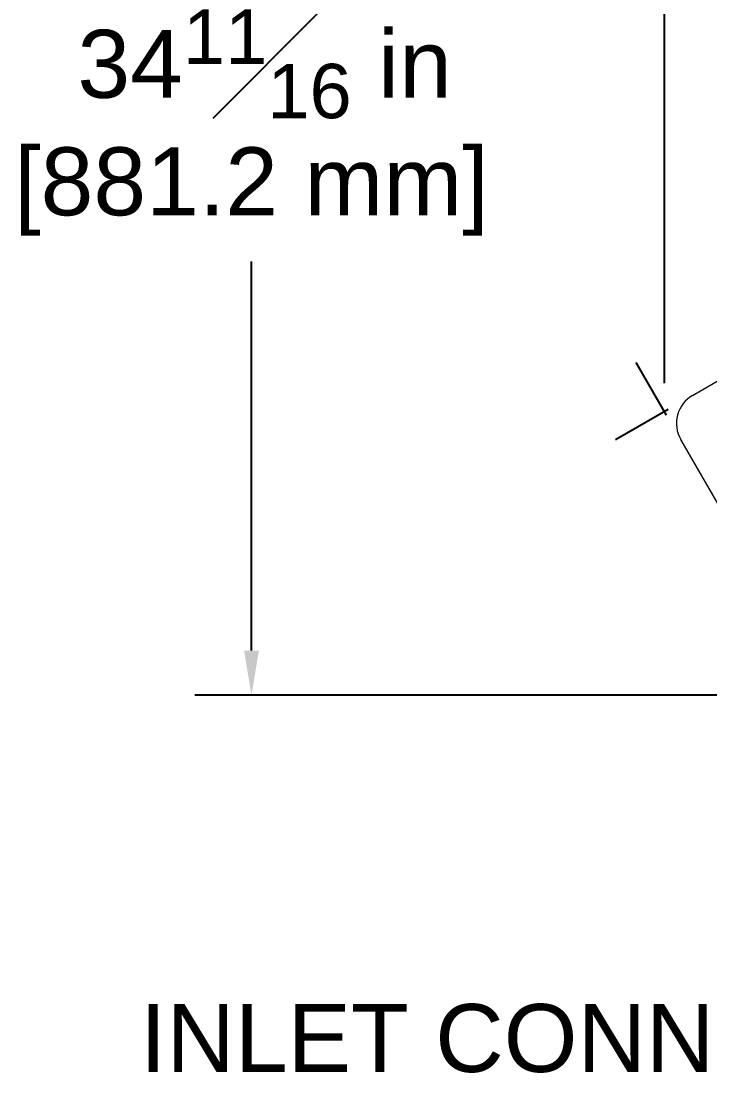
# Model space of a CAD drawing. Header units: inches. Extents: x 17 to 469, y 7 to 301.
# Drawn here: x 178.84 to 200.15, y 180.99 to 213.5 of the extents above; entities that cross this region are included whole.
import ezdxf

# ---------------------------------------------------------------- set-up
doc = ezdxf.new("R2010")
doc.units = ezdxf.units.IN
doc.header["$LTSCALE"] = 14
doc.header["$MEASUREMENT"] = 0
for name, color, linetype, lineweight in [('Dimension (ANSI)', 7, 'Continuous', 25), ('Symbol', 7, 'Continuous', 25), ('Visible', 7, 'Continuous', 18)]:
    doc.layers.add(name, color=color, linetype=linetype, lineweight=lineweight)
doc.styles.add('MEMCOR Medium', font='arial.ttf')
doc.styles.add('Standard D-E', font='arial.ttf')
doc.dimstyles.new('Default (ANSI)', dxfattribs={"dimscale": 14, "dimtxt": 0.15, "dimasz": 0.098425, "dimexe": 0.125, "dimexo": 0.0625, "dimgap": 0.031496, "dimtad": 0, "dimtih": 1, "dimtoh": 1, "dimdec": 4, "dimrnd": 1e-08, "dimzin": 3, "dimdsep": 46, "dimlunit": 5, "dimtxsty": 'MEMCOR Medium', "dimcen": 0.09, "dimdle": 0.393701, "dimclrd": 256, "dimclre": 256, "dimclrt": 256, "dimadec": 0, "dimazin": 1, "dimtfac": 0.8, "dimtofl": 0, "dimtmove": 0, "dimatfit": 3, "dimfxl": 1, "dimfrac": 1, "dimtolj": 1, "dimtzin": 4, "dimlwd": -1, "dimlwe": -1, "dimarcsym": 0})
doc.dimstyles.new('Default D-E$7', dxfattribs={"dimscale": 14, "dimtxt": 0.15, "dimasz": 0.098425, "dimexe": 0.125, "dimexo": 0.0625, "dimgap": 0.031496, "dimtad": 0, "dimtih": 1, "dimtoh": 1, "dimrnd": 1e-08, "dimzin": 4, "dimdsep": 46, "dimtxsty": 'Standard D-E', "dimcen": 0.09, "dimdle": 0.393701, "dimclrd": 256, "dimclre": 256, "dimclrt": 256, "dimadec": 0, "dimazin": 1, "dimtfac": 1, "dimtofl": 0, "dimtmove": 0, "dimatfit": 3, "dimfxl": 1, "dimtolj": 1, "dimtzin": 4, "dimlwd": -1, "dimlwe": -1, "dimarcsym": 0})

# ---------------------------------------------------------------- blocks, each defined once
blk = doc.blocks.new('*D30')
at = {"layer": 'Defpoints', "color": 0, "transparency": 16777216}
for p in [(238.908, 241.426), (198.746, 201.433), (238.908, 201.257)]:
    blk.add_point(p, dxfattribs=at)
at = {"layer": 'Dimension (ANSI)', "transparency": 16777216}
for p, q in [((198.746, 202.308), (198.746, 243.176)), ((238.908, 202.132), (238.908, 243.176)), ((200.124, 241.426), (210.428, 241.426)), ((237.53, 241.426), (227.226, 241.426))]:
    blk.add_line(p, q, dxfattribs=at)
for points in [[(200.124, 241.656), (200.124, 241.196), (198.746, 241.426)], [(237.53, 241.656), (237.53, 241.196), (238.908, 241.426)]]:
    blk.add_solid(points, dxfattribs=at)
at = {"layer": 'Dimension (ANSI)', "transparency": 16777216, "char_height": 2.1, "attachment_point": 5, "style": 'MEMCOR Medium'}
for s, insert in [('\\A1; 40{\\H0.8x;\\S3#16;} in', (218.827, 243.601)), ('\\A1;[1020.1 mm]', (218.827, 239.639))]:
    blk.add_mtext(s, dxfattribs=dict(at, insert=insert))
blk = doc.blocks.new('*D31')
at = {"layer": 'Defpoints', "color": 0, "transparency": 16777216}
for p in [(185.971, 227.362), (214.92, 227.362), (203.806, 192.669)]:
    blk.add_point(p, dxfattribs=at)
at = {"layer": 'Dimension (ANSI)', "transparency": 16777216}
for p, q in [((214.045, 227.362), (184.221, 227.362)), ((185.971, 225.984), (185.971, 213.963)), ((185.971, 194.047), (185.971, 206.068)), ((202.931, 192.669), (184.221, 192.669))]:
    blk.add_line(p, q, dxfattribs=at)
for points in [[(185.741, 225.984), (186.201, 225.984), (185.971, 227.362)], [(185.741, 194.047), (186.201, 194.047), (185.971, 192.669)]]:
    blk.add_solid(points, dxfattribs=at)
at = {"layer": 'Dimension (ANSI)', "transparency": 16777216, "char_height": 2.1, "attachment_point": 5, "style": 'MEMCOR Medium'}
for s, insert in [('\\A1; 34{\\H0.8x;\\S11#16;} in', (185.971, 212.176)), ('\\A1;[881.2 mm]', (185.971, 208.229))]:
    blk.add_mtext(s, dxfattribs=dict(at, insert=insert))

msp = doc.modelspace()

# ---------------------------------------------------------------- linework, layer by layer
at = {"layer": 'Dimension (ANSI)'}
for p, q in [((198.80898, 201.32491), (197.87148, 202.94871)), ((198.85473, 201.49566), (197.23093, 200.55816))]:
    msp.add_line(p, q, dxfattribs=at)
at = {"layer": 'Visible'}
for p, q in [((199.6125, 201.93316), (202.21058, 203.43316)), ((202.04818, 195.71444), (199.24648, 200.56714))]:
    msp.add_line(p, q, dxfattribs=at)
msp.add_arc((200.1125, 201.06714), 1, 120, 210, dxfattribs=at)

# ---------------------------------------------------------------- texts
at = {"layer": 'Symbol', "insert": (211.3708, 183.12451), "char_height": 2.1000001, "width": 28.8557954, "attachment_point": 3, "style": 'Standard D-E'}
msp.add_mtext('\\fArial|b0|i0;INLET CONNECTION', dxfattribs=at)

# ---------------------------------------------------------------- dimensions: what is measured, and where the dimension line sits
at = {"layer": 'Dimension (ANSI)'}
for base, p1, p2, angle, text, override, picture, middle in [((238.90802, 241.42597), (198.74648, 201.43316), (238.90802, 201.257), 180, ' <> in\\X[1020.1 mm]', {"dimgap": 0.031496, "dimtih": 0, "dimtoh": 0, "dimdec": 4, "dimpost": '', "dimtol": 0, "dimlim": 0, "dimtp": 0, "dimtm": 0, "dimtdec": 2, "dimatfit": 1}, '*D30', (218.82725, 241.42597)), ((185.97112, 227.36182), (203.80648, 192.66898), (214.91981, 227.36182), 270, ' <> in\\X[881.2 mm]', {"dimgap": 0.031496, "dimdec": 4, "dimpost": '', "dimtol": 0, "dimlim": 0, "dimtp": 0, "dimtm": 0, "dimtdec": 2, "dimatfit": 1}, '*D31', (185.97112, 210.0154))]:
    dim = msp.add_linear_dim(base=base, p1=p1, p2=p2, angle=angle, text=text, dimstyle='Default (ANSI)', override=override, dxfattribs=at)
    dim.commit()
    dim.dimension.update_dxf_attribs({"geometry": picture, "text_midpoint": middle, "dimtype": 160})

# ---------------------------------------------------------------- leaders
at = {"layer": 'Symbol', "annotation_type": 0, "has_hookline": 1, "hookline_direction": 1, "text_width": 28.33568}
msp.add_leader([(215.70786, 190.34594), (213.1897, 182.07451), (211.81175, 182.07451)], dimstyle='Default D-E$7', override={"dimtad": 0}, dxfattribs=at)

doc.saveas('drawing.dxf')
